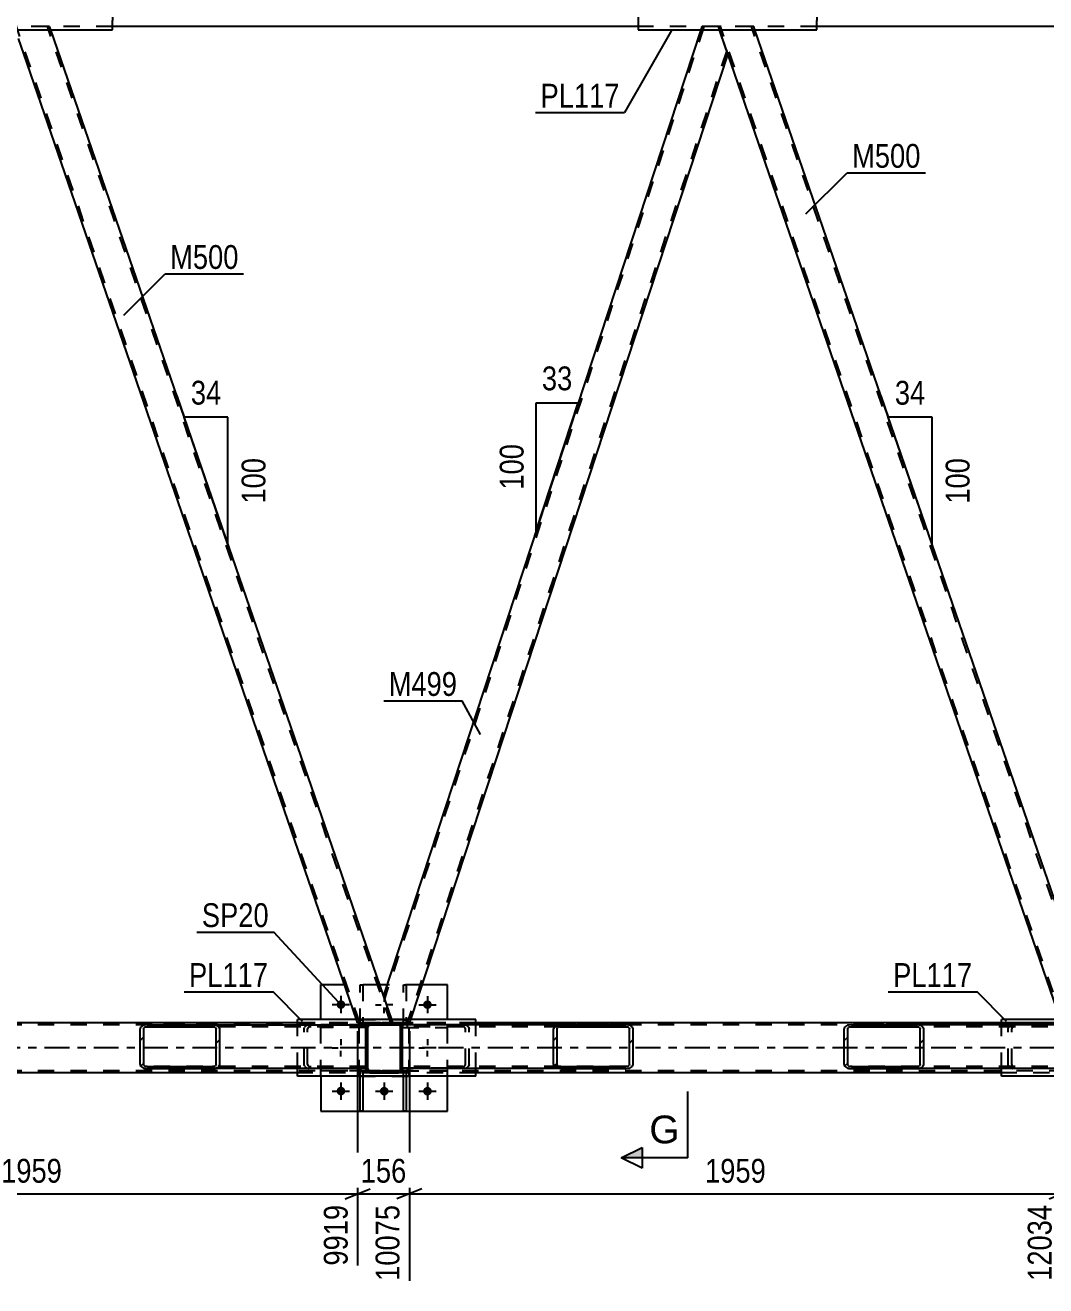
# Model space of a CAD drawing. Header units: millimetres. Extents: x -836 to 353, y -855 to -14.
# Drawn here: x -404.3 to -281.7, y -427 to -275.4 of the extents above; entities that cross this region are included whole.
import ezdxf

# ---------------------------------------------------------------- set-up
doc = ezdxf.new("R2010")
doc.units = ezdxf.units.MM
doc.linetypes.add('DXK_LINE_DOT2', pattern=[3.9198, 1.9599, -1.9599])
doc.linetypes.add('DXK_LINE_DOT3', pattern=[5.9187, 2.979, -0.9799, 0.9799, -0.9799])
doc.styles.add('Arial', font='ARIAL.TTF', dxfattribs={"height": 0.2})
doc.styles.add('Arial Narrow', font='ARIALN.TTF', dxfattribs={"height": 0.2})

# ---------------------------------------------------------------- blocks, each defined once
blk = doc.blocks.new('Part-570393895-1463 - 1253')
at = {"color": 2, "linetype": 'Continuous'}
for p, q in [((-350.2, -394.97), (-371.64, -394.97)), ((-371.64, -395.58), (-371.64, -394.97)), ((-350.2, -395.58), (-350.2, -394.97)), ((-371.64, -401.77), (-371.64, -400.86)), ((-350.2, -401.77), (-350.2, -400.86)), ((-350.2, -401.77), (-371.64, -401.77))]:
    blk.add_line(p, q, dxfattribs=at)
at = {"color": 7, "linetype": 'DXK_LINE_DOT2'}
for p, q in [((-371.64, -400.86), (-371.64, -395.58)), ((-350.2, -400.86), (-350.2, -395.58))]:
    blk.add_line(p, q, dxfattribs=at)
blk = doc.blocks.new('Part-570393895-1458 - 1253')
at = {"color": 2, "linetype": 'Continuous'}
for p, q in [((-265.59, -394.97), (-287.04, -394.97)), ((-287.04, -395.58), (-287.04, -394.97)), ((-265.59, -395.58), (-265.59, -394.97)), ((-287.04, -401.77), (-287.04, -400.86)), ((-265.59, -401.77), (-265.59, -400.86)), ((-265.59, -401.77), (-287.04, -401.77))]:
    blk.add_line(p, q, dxfattribs=at)
at = {"color": 7, "linetype": 'DXK_LINE_DOT2'}
for p, q in [((-287.04, -400.86), (-287.04, -395.58)), ((-265.59, -400.86), (-265.59, -395.58))]:
    blk.add_line(p, q, dxfattribs=at)
blk = doc.blocks.new('Part-570393895-1475 - 1253')
at = {"color": 2, "linetype": 'Continuous'}
for p, q in [((-368.81, -394.97), (-368.81, -390.76)), ((-368.81, -390.76), (-365.99, -390.76)), ((-360.88, -390.77), (-361.76, -390.77)), ((-353.61, -390.77), (-356.67, -390.77)), ((-353.61, -394.97), (-353.61, -390.77)), ((-368.81, -401.77), (-368.81, -405.96)), ((-353.61, -405.97), (-353.61, -401.77)), ((-368.81, -405.96), (-353.61, -405.97))]:
    blk.add_line(p, q, dxfattribs=at)
at = {"color": 7, "linetype": 'DXK_LINE_DOT2'}
for p, q in [((-361.76, -390.77), (-365.99, -390.76)), ((-356.67, -390.77), (-360.88, -390.77)), ((-368.81, -401.77), (-368.81, -394.97)), ((-353.61, -401.77), (-353.61, -394.97))]:
    blk.add_line(p, q, dxfattribs=at)
blk = doc.blocks.new('Part-570393895-1469 - 1253')
at = {"color": 7, "linetype": 'DXK_LINE_DOT2'}
for p, q in [((-363.41, -400.81), (-368.81, -400.8)), ((-368.81, -400.8), (-368.81, -401.12)), ((-363.41, -401.13), (-368.81, -401.12)), ((-364.01, -401.13), (-364.01, -400.81)), ((-363.41, -401.13), (-363.41, -400.81))]:
    blk.add_line(p, q, dxfattribs=at)
blk = doc.blocks.new('Part-570393895-1470 - 1253')
at = {"color": 7, "linetype": 'DXK_LINE_DOT2'}
for p, q in [((-363.41, -395.61), (-368.81, -395.6)), ((-368.81, -395.6), (-368.81, -395.92)), ((-363.41, -395.93), (-368.81, -395.92)), ((-364.01, -395.93), (-364.01, -395.61)), ((-363.41, -395.93), (-363.41, -395.61))]:
    blk.add_line(p, q, dxfattribs=at)
blk = doc.blocks.new('Part-570393895-1603 - 1253')
at = {"linetype": 'Continuous'}
h = blk.add_hatch(dxfattribs=at)
h.set_pattern_fill('', scale=0.7, style=0, pattern_type=0)
h.set_pattern_definition([(45, (-363.2583, -401.2247), (-1.57154, 1.57154), [])])
h.paths.add_polyline_path([(-363.36, -401.07), (-363.26, -401.22), (-363.1, -401.33), (-362.92, -401.37), (-359.48, -401.37), (-359.3, -401.33), (-359.14, -401.23), (-359.04, -401.07), (-359, -400.89), (-359, -395.85), (-359.03, -395.66), (-359.14, -395.51), (-359.29, -395.4), (-359.48, -395.37), (-362.92, -395.37), (-363.1, -395.4), (-363.26, -395.51), (-363.36, -395.66), (-363.4, -395.85), (-363.4, -400.89)])
h.paths.add_polyline_path([(-363.16, -395.85), (-363.14, -395.75), (-363.09, -395.68), (-363.01, -395.62), (-362.92, -395.61), (-359.48, -395.61), (-359.39, -395.62), (-359.31, -395.68), (-359.26, -395.75), (-359.24, -395.85), (-359.24, -400.89), (-359.26, -400.98), (-359.31, -401.06), (-359.39, -401.11), (-359.48, -401.13), (-362.92, -401.13), (-363.01, -401.11), (-363.09, -401.05), (-363.14, -400.98), (-363.16, -400.89)])
at = {"color": 7, "linetype": 'DXK_LINE_DOT2'}
for p, q in [((-363.1, -395.4), (-362.92, -395.37)), ((-362.92, -395.37), (-359.48, -395.37)), ((-359.48, -395.37), (-359.29, -395.4)), ((-363.4, -395.85), (-363.36, -395.66)), ((-363.4, -400.89), (-363.4, -395.85)), ((-363.14, -395.75), (-363.16, -395.85)), ((-363.16, -400.89), (-363.16, -395.85)), ((-363.09, -395.68), (-363.14, -395.75)), ((-363.01, -395.62), (-363.09, -395.68)), ((-362.92, -395.61), (-363.01, -395.62)), ((-359.48, -395.61), (-362.92, -395.61)), ((-359.39, -395.62), (-359.48, -395.61)), ((-359.31, -395.68), (-359.39, -395.62)), ((-359.26, -395.75), (-359.31, -395.68)), ((-359.24, -395.85), (-359.26, -395.75)), ((-359.24, -400.89), (-359.24, -395.85)), ((-359.03, -395.66), (-359, -395.85)), ((-359, -400.89), (-359, -395.85)), ((-363.36, -401.07), (-363.4, -400.89)), ((-363.16, -400.89), (-363.14, -400.98)), ((-363.14, -400.98), (-363.09, -401.05)), ((-362.92, -401.37), (-363.1, -401.33)), ((-363.09, -401.05), (-363.01, -401.11)), ((-363.01, -401.11), (-362.92, -401.13)), ((-362.92, -401.13), (-359.48, -401.13)), ((-362.92, -401.37), (-359.48, -401.37)), ((-359.48, -401.13), (-359.39, -401.11)), ((-359.3, -401.33), (-359.48, -401.37)), ((-359.39, -401.11), (-359.31, -401.06)), ((-359.31, -401.06), (-359.26, -400.98)), ((-359.26, -400.98), (-359.24, -400.89)), ((-359, -400.89), (-359.04, -401.07))]:
    blk.add_line(p, q, dxfattribs=at)
at = {"color": 2, "linetype": 'Continuous'}
for p, q in [((-362.92, -395.37), (-363.1, -395.4)), ((-362.92, -395.37), (-359.48, -395.37)), ((-359.29, -395.4), (-359.48, -395.37)), ((-363.36, -395.66), (-363.4, -395.85)), ((-363.4, -400.89), (-363.4, -395.85)), ((-363.16, -395.85), (-363.14, -395.75)), ((-363.16, -400.89), (-363.16, -395.85)), ((-363.14, -395.75), (-363.09, -395.68)), ((-363.09, -395.68), (-363.01, -395.62)), ((-363.01, -395.62), (-362.92, -395.61)), ((-362.92, -395.61), (-359.48, -395.61)), ((-359.48, -395.61), (-359.39, -395.62)), ((-359.39, -395.62), (-359.31, -395.68)), ((-359.31, -395.68), (-359.26, -395.75)), ((-359.26, -395.75), (-359.24, -395.85)), ((-359.24, -400.89), (-359.24, -395.85)), ((-359, -395.85), (-359.03, -395.66)), ((-359, -400.89), (-359, -395.85)), ((-363.4, -400.89), (-363.36, -401.07)), ((-363.14, -400.98), (-363.16, -400.89)), ((-363.09, -401.05), (-363.14, -400.98)), ((-363.1, -401.33), (-362.92, -401.37)), ((-363.01, -401.11), (-363.09, -401.05)), ((-362.92, -401.13), (-363.01, -401.11)), ((-362.92, -401.13), (-359.48, -401.13)), ((-362.92, -401.37), (-359.48, -401.37)), ((-359.39, -401.11), (-359.48, -401.13)), ((-359.48, -401.37), (-359.3, -401.33)), ((-359.31, -401.06), (-359.39, -401.11)), ((-359.26, -400.98), (-359.31, -401.06)), ((-359.24, -400.89), (-359.26, -400.98)), ((-359.04, -401.07), (-359, -400.89))]:
    blk.add_line(p, q, dxfattribs=at)
at = {"color": 7, "linetype": 'DXK_LINE_DOT2'}
for centre, start, end in [((-362.92, -395.85), 112.4943, 157.4943), ((-359.48, -395.85), 22.4943, 67.4943), ((-362.92, -400.89), 202.4943, 247.4943), ((-359.48, -400.89), 292.4943, 337.4943)]:
    blk.add_arc(centre, 0.48, start, end, dxfattribs=at)
at = {"color": 2, "linetype": 'Continuous'}
for centre, start, end in [((-362.92, -395.85), 112.4943, 157.4943), ((-359.48, -395.85), 22.4943, 67.4943), ((-362.92, -400.89), 202.4943, 247.4943), ((-359.48, -400.89), 292.4943, 337.4943)]:
    blk.add_arc(centre, 0.48, start, end, dxfattribs=at)
blk = doc.blocks.new('Part-570393895-1487 - 1253')
at = {"color": 7, "linetype": 'DXK_LINE_DOT2'}
for p, q in [((-362.93, -395.37), (-363.11, -395.4)), ((-363.11, -395.4), (-362.93, -395.37)), ((-359.49, -395.37), (-362.93, -395.37)), ((-359.31, -395.4), (-359.49, -395.37)), ((-359.49, -395.37), (-359.31, -395.4)), ((-363.37, -395.66), (-363.41, -395.85)), ((-363.41, -395.85), (-363.37, -395.66)), ((-363.41, -400.89), (-363.41, -395.85)), ((-363.15, -395.75), (-363.17, -395.85)), ((-363.17, -400.89), (-363.17, -395.85)), ((-363.1, -395.68), (-363.15, -395.75)), ((-363.02, -395.62), (-363.1, -395.68)), ((-362.93, -395.61), (-363.02, -395.62)), ((-359.49, -395.61), (-362.93, -395.61)), ((-359.4, -395.62), (-359.49, -395.61)), ((-359.32, -395.68), (-359.4, -395.62)), ((-359.27, -395.75), (-359.32, -395.68)), ((-359.25, -395.85), (-359.27, -395.75)), ((-359.25, -400.89), (-359.25, -395.85)), ((-359.01, -395.85), (-359.05, -395.66)), ((-359.05, -395.66), (-359.01, -395.85)), ((-359.01, -400.89), (-359.01, -395.85)), ((-363.41, -400.89), (-363.37, -401.07)), ((-363.37, -401.07), (-363.41, -400.89)), ((-363.17, -400.89), (-363.15, -400.98)), ((-363.15, -400.98), (-363.1, -401.05)), ((-363.11, -401.33), (-362.93, -401.37)), ((-362.93, -401.37), (-363.11, -401.33)), ((-363.1, -401.05), (-363.02, -401.11)), ((-363.02, -401.11), (-362.93, -401.13)), ((-359.49, -401.13), (-362.93, -401.13)), ((-359.49, -401.37), (-362.93, -401.37)), ((-359.49, -401.13), (-359.4, -401.11)), ((-359.49, -401.37), (-359.31, -401.33)), ((-359.31, -401.33), (-359.49, -401.37)), ((-359.4, -401.11), (-359.32, -401.06)), ((-359.32, -401.06), (-359.27, -400.98)), ((-359.27, -400.98), (-359.25, -400.89)), ((-359.05, -401.07), (-359.01, -400.89)), ((-359.01, -400.89), (-359.05, -401.07))]:
    blk.add_line(p, q, dxfattribs=at)
at = {"color": 7, "linetype": 'DXK_LINE_DOT3'}
blk.add_line((-361.21, -398.37), (-361.21, -398.37), dxfattribs=at)
at = {"color": 7, "linetype": 'DXK_LINE_DOT2'}
for centre, start, end in [((-362.93, -395.85), 112.4943, 157.4943), ((-362.93, -395.85), 112.4943, 157.4943), ((-359.49, -395.85), 22.4943, 67.4943), ((-359.49, -395.85), 22.4943, 67.4943), ((-362.93, -400.89), 202.4943, 247.4943), ((-362.93, -400.89), 202.4943, 247.4943), ((-359.49, -400.89), 292.4943, 337.4943), ((-359.49, -400.89), 292.4943, 337.4943)]:
    blk.add_arc(centre, 0.48, start, end, dxfattribs=at)
blk = doc.blocks.new('Part-570393895-1488 - 1253')
at = {"color": 7, "linetype": 'DXK_LINE_DOT2'}
for p, q in [((-364.21, -401.77), (-364.21, -394.97)), ((-364.21, -394.97), (-358.21, -394.97)), ((-358.21, -401.77), (-358.21, -394.97)), ((-364.21, -401.77), (-358.21, -401.77))]:
    blk.add_line(p, q, dxfattribs=at)
blk = doc.blocks.new('Part-570393895-1513 - 1253')
at = {"color": 7, "linetype": 'DXK_LINE_DOT2'}
for p, q in [((-364.08, -401.77), (-364.08, -401.13)), ((-364.08, -401.13), (-363.76, -401.13)), ((-363.76, -401.13), (-363.76, -401.77)), ((-364.08, -401.73), (-363.76, -401.73))]:
    blk.add_line(p, q, dxfattribs=at)
at = {"color": 2, "linetype": 'Continuous'}
for p, q in [((-364.08, -405.97), (-364.08, -401.77)), ((-363.76, -401.77), (-363.76, -405.97)), ((-363.76, -405.97), (-364.08, -405.97))]:
    blk.add_line(p, q, dxfattribs=at)
blk = doc.blocks.new('Part-570393895-1514 - 1253')
at = {"color": 7, "linetype": 'DXK_LINE_DOT2'}
for p, q in [((-358.88, -401.77), (-358.88, -401.13)), ((-358.88, -401.13), (-358.56, -401.13)), ((-358.56, -401.13), (-358.56, -401.77)), ((-358.88, -401.73), (-358.56, -401.73))]:
    blk.add_line(p, q, dxfattribs=at)
at = {"color": 2, "linetype": 'Continuous'}
for p, q in [((-358.88, -405.97), (-358.88, -401.77)), ((-358.56, -401.77), (-358.56, -405.97)), ((-358.56, -405.97), (-358.88, -405.97))]:
    blk.add_line(p, q, dxfattribs=at)
blk = doc.blocks.new('Part-570393895-1515 - 1253')
at = {"color": 7, "linetype": 'DXK_LINE_DOT2'}
for p, q in [((-364.08, -395.61), (-364.08, -390.77)), ((-364.08, -390.77), (-363.76, -390.77)), ((-363.76, -390.77), (-363.76, -395.61)), ((-364.08, -395.01), (-363.76, -395.01)), ((-363.76, -395.61), (-364.08, -395.61))]:
    blk.add_line(p, q, dxfattribs=at)
blk = doc.blocks.new('Part-570393895-1516 - 1253')
at = {"color": 7, "linetype": 'DXK_LINE_DOT2'}
for p, q in [((-358.88, -395.61), (-358.88, -390.77)), ((-358.88, -390.77), (-358.56, -390.77)), ((-358.56, -390.77), (-358.56, -395.61)), ((-358.88, -395.01), (-358.56, -395.01)), ((-358.56, -395.61), (-358.88, -395.61))]:
    blk.add_line(p, q, dxfattribs=at)
blk = doc.blocks.new('Part-570393895-1517 - 1253')
at = {"color": 7, "linetype": 'DXK_LINE_DOT2'}
for p, q in [((-353.61, -400.81), (-359.01, -400.81)), ((-359.01, -400.81), (-359.01, -401.13)), ((-359.01, -401.13), (-353.61, -401.13)), ((-358.41, -401.13), (-358.41, -400.81)), ((-353.61, -401.13), (-353.61, -400.81))]:
    blk.add_line(p, q, dxfattribs=at)
blk = doc.blocks.new('Part-570393895-1518 - 1253')
at = {"color": 7, "linetype": 'DXK_LINE_DOT2'}
for p, q in [((-353.61, -395.61), (-359.01, -395.61)), ((-359.01, -395.61), (-359.01, -395.93)), ((-359.01, -395.93), (-353.61, -395.93)), ((-358.41, -395.93), (-358.41, -395.61)), ((-353.61, -395.93), (-353.61, -395.61))]:
    blk.add_line(p, q, dxfattribs=at)
blk = doc.blocks.new('Part-570393895-1521 - 1253')
at = {"linetype": 'Continuous'}
h = blk.add_hatch(dxfattribs=at)
h.set_pattern_fill('', scale=0.7, style=0, pattern_type=0)
h.set_pattern_definition([(45, (-340.7964, -400.5638), (-1.57154, 1.57154), [])])
h.paths.add_polyline_path([(-340.86, -400.38), (-340.8, -400.56), (-340.61, -400.72), (-340.33, -400.82), (-339.99, -400.86), (-332.17, -400.86), (-331.83, -400.82), (-331.55, -400.72), (-331.36, -400.56), (-331.3, -400.38), (-331.3, -396.06), (-331.36, -395.88), (-331.55, -395.72), (-331.83, -395.62), (-332.17, -395.58), (-339.99, -395.58), (-340.33, -395.62), (-340.61, -395.72), (-340.8, -395.88), (-340.86, -396.06)])
h.paths.add_polyline_path([(-340.39, -395.97), (-340.3, -395.89), (-340.16, -395.84), (-339.99, -395.82), (-332.17, -395.82), (-332, -395.84), (-331.86, -395.89), (-331.76, -395.97), (-331.73, -396.06), (-331.73, -400.38), (-331.76, -400.47), (-331.86, -400.55), (-332, -400.6), (-332.17, -400.62), (-339.99, -400.62), (-340.16, -400.6), (-340.3, -400.55), (-340.39, -400.47), (-340.43, -400.38), (-340.43, -396.06)])
at = {"color": 2, "linetype": 'Continuous'}
for p, q in [((-359, -395.85), (-359, -395.58)), ((-339.99, -395.58), (-359, -395.58)), ((-340.8, -395.88), (-340.86, -396.06)), ((-340.86, -400.38), (-340.86, -396.06)), ((-340.43, -396.06), (-340.39, -395.97)), ((-340.43, -400.38), (-340.43, -396.06)), ((-339.99, -395.58), (-340.33, -395.62)), ((-340.16, -395.84), (-339.99, -395.82)), ((-339.99, -395.58), (-332.17, -395.58)), ((-339.99, -395.82), (-332.17, -395.82)), ((-331.83, -395.62), (-332.17, -395.58)), ((-332.17, -395.82), (-332, -395.84)), ((-331.76, -395.97), (-331.73, -396.06)), ((-331.73, -400.38), (-331.73, -396.06)), ((-331.3, -396.06), (-331.36, -395.88)), ((-331.3, -400.38), (-331.3, -396.06)), ((-339.99, -400.86), (-359, -400.86)), ((-340.86, -400.38), (-340.8, -400.56)), ((-340.39, -400.47), (-340.43, -400.38)), ((-340.33, -400.82), (-339.99, -400.86)), ((-339.99, -400.62), (-340.16, -400.6)), ((-339.99, -400.62), (-332.17, -400.62)), ((-339.99, -400.86), (-332.17, -400.86)), ((-332, -400.6), (-332.17, -400.62)), ((-332.17, -400.86), (-331.83, -400.82)), ((-331.73, -400.38), (-331.76, -400.47)), ((-331.36, -400.56), (-331.3, -400.38))]:
    blk.add_line(p, q, dxfattribs=at)
at = {"color": 7, "linetype": 'DXK_LINE_DOT2'}
for p, q in [((-332.17, -395.82), (-359, -395.82)), ((-359, -400.86), (-359, -395.85)), ((-351.87, -395.58), (-351.54, -395.62)), ((-351.71, -395.84), (-351.87, -395.82)), ((-351.44, -396.06), (-351.47, -395.97)), ((-351.44, -400.38), (-351.44, -396.06)), ((-351.07, -395.88), (-351, -396.06)), ((-351, -400.38), (-351, -396.06)), ((-332.17, -395.58), (-339.99, -395.58)), ((-332.17, -400.62), (-359, -400.62)), ((-351.87, -400.62), (-351.71, -400.6)), ((-351.54, -400.82), (-351.87, -400.86)), ((-351.47, -400.47), (-351.44, -400.38)), ((-351, -400.38), (-351.07, -400.56)), ((-332.17, -400.86), (-339.99, -400.86))]:
    blk.add_line(p, q, dxfattribs=at)
for centre, radius, start, end in [((-351.77, -396.24), 0.406, 41.7863, 80.4144), ((-351.67, -396.42), 0.813, 41.7863, 80.4144), ((-351.77, -400.2), 0.406, 279.5774, 318.2055), ((-351.67, -400.02), 0.813, 279.5774, 318.2055)]:
    blk.add_arc(centre, radius, start, end, dxfattribs=at)
at = {"color": 2, "linetype": 'Continuous'}
for centre, radius, start, end in [((-340.19, -396.42), 0.813, 99.5774, 138.2055), ((-340.09, -396.24), 0.406, 99.5774, 138.2055), ((-332.07, -396.24), 0.406, 41.7863, 80.4144), ((-331.97, -396.42), 0.813, 41.7863, 80.4144), ((-340.19, -400.02), 0.813, 221.7863, 260.4144), ((-340.09, -400.2), 0.406, 221.7863, 260.4144), ((-332.07, -400.2), 0.406, 279.5774, 318.2055), ((-331.97, -400.02), 0.813, 279.5774, 318.2055)]:
    blk.add_arc(centre, radius, start, end, dxfattribs=at)
blk = doc.blocks.new('Part-570393895-1529 - 1253')
at = {"color": 2, "linetype": 'Continuous'}
for p, q in [((-415.29, -269.17), (-415.29, -269.59)), ((-393.85, -269.18), (-415.29, -269.17)), ((-393.85, -269.18), (-393.85, -269.58)), ((-415.29, -274.87), (-415.29, -275.97)), ((-393.85, -275.98), (-393.85, -274.86)), ((-415.29, -275.97), (-393.85, -275.98))]:
    blk.add_line(p, q, dxfattribs=at)
at = {"color": 7, "linetype": 'DXK_LINE_DOT2'}
for p, q in [((-415.29, -269.59), (-415.29, -274.87)), ((-393.85, -269.58), (-393.85, -274.86))]:
    blk.add_line(p, q, dxfattribs=at)
blk = doc.blocks.new('Part-570393895-1595 - 1253')
at = {"color": 7, "linetype": 'DXK_LINE_DOT2'}
for p, q in [((-316.81, -275.58), (-321.04, -275.58)), ((-321.04, -275.58), (-321.01, -275.58)), ((-319.92, -278.86), (-321.04, -275.58)), ((-279.55, -395.37), (-320.79, -275.58)), ((-275.83, -395.37), (-317.07, -275.58)), ((-316.68, -275.98), (-316.81, -275.58)), ((-275.58, -395.37), (-276.7, -392.09)), ((-279.81, -395.37), (-279.95, -394.97)), ((-279.81, -395.37), (-275.58, -395.37))]:
    blk.add_line(p, q, dxfattribs=at)
at = {"color": 2, "linetype": 'Continuous'}
for p, q in [((-276.7, -392.09), (-316.68, -275.98)), ((-279.95, -394.97), (-319.92, -278.86))]:
    blk.add_line(p, q, dxfattribs=at)
blk = doc.blocks.new('Part-570393895-1600 - 1253')
at = {"color": 7, "linetype": 'DXK_LINE_DOT2'}
for p, q in [((-401.41, -275.58), (-405.64, -275.58)), ((-405.64, -275.58), (-405.6, -275.58)), ((-404.51, -278.86), (-405.64, -275.58)), ((-364.15, -395.37), (-405.39, -275.58)), ((-360.43, -395.37), (-401.66, -275.58)), ((-401.28, -275.98), (-401.41, -275.58)), ((-360.17, -395.37), (-361.31, -392.07)), ((-364.4, -395.37), (-364.54, -394.97)), ((-364.4, -395.37), (-360.17, -395.37))]:
    blk.add_line(p, q, dxfattribs=at)
at = {"color": 2, "linetype": 'Continuous'}
for p, q in [((-361.31, -392.07), (-401.28, -275.98)), ((-364.54, -394.97), (-404.51, -278.86))]:
    blk.add_line(p, q, dxfattribs=at)
blk = doc.blocks.new('Part-570393895-1614 - 1253')
at = {"color": 7, "linetype": 'DXK_LINE_DOT2'}
for p, q in [((-322.8, -275.58), (-361.18, -392.45)), ((-323.05, -275.58), (-323.18, -275.98)), ((-321.04, -275.58), (-323.05, -275.58)), ((-323.05, -275.58), (-323.01, -275.58)), ((-320.91, -275.98), (-321.04, -275.58)), ((-320.05, -278.48), (-358.43, -395.37)), ((-319.92, -278.86), (-320.13, -278.25)), ((-360.17, -395.37), (-360.31, -394.97)), ((-358.18, -395.37), (-360.17, -395.37)), ((-358.05, -394.97), (-358.18, -395.37))]:
    blk.add_line(p, q, dxfattribs=at)
at = {"color": 2, "linetype": 'Continuous'}
for p, q in [((-323.18, -275.98), (-361.31, -392.07)), ((-320.18, -278.11), (-320.91, -275.98)), ((-319.92, -278.86), (-320.18, -278.11)), ((-319.92, -278.86), (-358.05, -394.97)), ((-360.31, -394.97), (-361.31, -392.07))]:
    blk.add_line(p, q, dxfattribs=at)
blk = doc.blocks.new('Part-570393895-1632 - 1253')
at = {"color": 2, "linetype": 'Continuous'}
for p, q in [((-330.68, -269.18), (-330.68, -269.59)), ((-309.24, -269.18), (-330.68, -269.18)), ((-309.24, -269.18), (-309.24, -269.58)), ((-330.68, -274.87), (-330.68, -275.98)), ((-309.24, -275.98), (-309.24, -274.86)), ((-330.68, -275.98), (-309.24, -275.98))]:
    blk.add_line(p, q, dxfattribs=at)
at = {"color": 7, "linetype": 'DXK_LINE_DOT2'}
for p, q in [((-330.68, -269.59), (-330.68, -274.87)), ((-309.24, -269.58), (-309.24, -274.86))]:
    blk.add_line(p, q, dxfattribs=at)
blk = doc.blocks.new('Part-570393895-1650 - 1253')
at = {"color": 7, "linetype": 'DXK_LINE_DOT2'}
for p, q in [((-79.43, -395.37), (-710.07, -395.37)), ((-350.2, -395.37), (-371.64, -395.37)), ((-265.59, -395.37), (-287.04, -395.37)), ((-79.43, -395.61), (-761.16, -395.61)), ((-79.43, -401.13), (-761.16, -401.13)), ((-350.2, -401.37), (-371.64, -401.37)), ((-265.59, -401.37), (-287.04, -401.37))]:
    blk.add_line(p, q, dxfattribs=at)
at = {"color": 2, "linetype": 'Continuous'}
for p, q in [((-371.64, -395.37), (-434.81, -395.37)), ((-287.04, -395.37), (-350.2, -395.37)), ((-371.64, -401.37), (-434.81, -401.37)), ((-287.04, -401.37), (-350.2, -401.37))]:
    blk.add_line(p, q, dxfattribs=at)
at = {"color": 7, "linetype": 'DXK_LINE_DOT3'}
blk.add_line((-79.43, -398.37), (-761.16, -398.37), dxfattribs=at)
blk = doc.blocks.new('Part-570393895-1712 - 1253')
at = {"linetype": 'Continuous'}
h = blk.add_hatch(dxfattribs=at)
h.set_pattern_fill('', scale=0.7, style=0, pattern_type=0)
h.set_pattern_definition([(45, (-305.8755, -400.5663), (-1.57154, 1.57154), [])])
h.paths.add_polyline_path([(-305.94, -400.38), (-305.88, -400.57), (-305.69, -400.72), (-305.4, -400.83), (-305.07, -400.86), (-297.24, -400.86), (-296.91, -400.83), (-296.63, -400.72), (-296.44, -400.57), (-296.38, -400.38), (-296.37, -396.06), (-296.44, -395.88), (-296.63, -395.72), (-296.91, -395.62), (-297.24, -395.58), (-305.07, -395.58), (-305.4, -395.62), (-305.69, -395.72), (-305.88, -395.88), (-305.94, -396.06)])
h.paths.add_polyline_path([(-305.47, -395.97), (-305.38, -395.89), (-305.24, -395.84), (-305.07, -395.82), (-297.24, -395.82), (-297.08, -395.84), (-296.94, -395.89), (-296.84, -395.97), (-296.81, -396.06), (-296.81, -400.38), (-296.84, -400.48), (-296.94, -400.55), (-297.08, -400.6), (-297.24, -400.62), (-305.07, -400.62), (-305.24, -400.6), (-305.38, -400.55), (-305.47, -400.47), (-305.51, -400.38), (-305.51, -396.06)])
at = {"color": 2, "linetype": 'Continuous'}
for p, q in [((-305.88, -395.88), (-305.94, -396.06)), ((-305.94, -400.38), (-305.94, -396.06)), ((-305.51, -396.06), (-305.47, -395.97)), ((-305.51, -400.38), (-305.51, -396.06)), ((-305.07, -395.58), (-305.4, -395.62)), ((-305.24, -395.84), (-305.07, -395.82)), ((-305.07, -395.58), (-297.24, -395.58)), ((-305.07, -395.82), (-297.24, -395.82)), ((-277.54, -395.58), (-297.24, -395.58)), ((-296.91, -395.62), (-297.24, -395.58)), ((-297.24, -395.82), (-297.08, -395.84)), ((-296.84, -395.97), (-296.81, -396.06)), ((-296.81, -400.38), (-296.81, -396.06)), ((-296.37, -396.06), (-296.44, -395.88)), ((-296.38, -400.38), (-296.37, -396.06)), ((-277.54, -395.58), (-277.21, -395.62)), ((-276.73, -395.88), (-276.67, -396.06)), ((-276.67, -400.38), (-276.67, -396.06)), ((-305.94, -400.38), (-305.88, -400.57)), ((-305.47, -400.47), (-305.51, -400.38)), ((-305.4, -400.83), (-305.07, -400.86)), ((-305.07, -400.62), (-305.24, -400.6)), ((-305.07, -400.62), (-297.24, -400.62)), ((-305.07, -400.86), (-297.24, -400.86)), ((-297.08, -400.6), (-297.24, -400.62)), ((-297.24, -400.86), (-296.91, -400.83)), ((-277.54, -400.86), (-297.24, -400.86)), ((-296.81, -400.38), (-296.84, -400.48)), ((-296.44, -400.57), (-296.38, -400.38)), ((-277.21, -400.83), (-277.54, -400.86)), ((-276.67, -400.38), (-276.73, -400.57))]:
    blk.add_line(p, q, dxfattribs=at)
at = {"color": 7, "linetype": 'DXK_LINE_DOT2'}
for p, q in [((-297.24, -395.58), (-305.07, -395.58)), ((-277.54, -395.82), (-305.07, -395.82)), ((-286.23, -396.06), (-286.17, -395.88)), ((-286.23, -400.38), (-286.23, -396.06)), ((-285.77, -395.97), (-285.8, -396.06)), ((-285.8, -400.38), (-285.8, -396.06)), ((-285.7, -395.62), (-285.36, -395.58)), ((-285.36, -395.82), (-285.53, -395.84)), ((-277.37, -395.84), (-277.54, -395.82)), ((-277.1, -396.06), (-277.14, -395.97)), ((-277.1, -400.38), (-277.1, -396.06)), ((-277.54, -400.62), (-305.07, -400.62)), ((-305.07, -400.86), (-297.24, -400.86)), ((-286.17, -400.57), (-286.23, -400.38)), ((-285.8, -400.38), (-285.77, -400.48)), ((-285.37, -400.86), (-285.7, -400.83)), ((-285.53, -400.61), (-285.37, -400.62)), ((-277.54, -400.62), (-277.37, -400.61)), ((-277.14, -400.48), (-277.1, -400.38))]:
    blk.add_line(p, q, dxfattribs=at)
at = {"color": 2, "linetype": 'Continuous'}
for centre, radius, start, end in [((-305.27, -396.42), 0.813, 99.5774, 138.2055), ((-305.17, -396.24), 0.406, 99.5774, 138.2055), ((-297.15, -396.24), 0.406, 41.7863, 80.4144), ((-297.05, -396.42), 0.813, 41.7863, 80.4144), ((-277.34, -396.42), 0.813, 41.7863, 80.4144), ((-305.27, -400.02), 0.813, 221.7863, 260.4144), ((-305.17, -400.2), 0.406, 221.7863, 260.4144), ((-297.15, -400.2), 0.406, 279.5774, 318.2055), ((-297.05, -400.03), 0.813, 279.5774, 318.2055), ((-277.34, -400.03), 0.813, 279.5774, 318.2055)]:
    blk.add_arc(centre, radius, start, end, dxfattribs=at)
at = {"color": 7, "linetype": 'DXK_LINE_DOT2'}
for centre, radius, start, end in [((-285.56, -396.42), 0.813, 99.5774, 138.2055), ((-285.46, -396.24), 0.406, 99.5774, 138.2055), ((-277.44, -396.24), 0.406, 41.7863, 80.4144), ((-285.56, -400.03), 0.813, 221.7863, 260.4144), ((-285.46, -400.21), 0.406, 221.7863, 260.4144), ((-277.44, -400.21), 0.406, 279.5774, 318.2055)]:
    blk.add_arc(centre, radius, start, end, dxfattribs=at)
blk = doc.blocks.new('Part-570393895-1714 - 1253')
at = {"linetype": 'Continuous'}
h = blk.add_hatch(dxfattribs=at)
h.set_pattern_fill('', scale=0.7, style=0, pattern_type=0)
h.set_pattern_definition([(45, (-390.4835, -400.5663), (-1.57154, 1.57154), [])])
h.paths.add_polyline_path([(-390.55, -400.38), (-390.48, -400.57), (-390.29, -400.72), (-390.01, -400.83), (-389.68, -400.86), (-381.85, -400.86), (-381.52, -400.83), (-381.24, -400.72), (-381.05, -400.57), (-380.98, -400.38), (-380.98, -396.06), (-381.05, -395.88), (-381.24, -395.72), (-381.52, -395.62), (-381.85, -395.58), (-389.68, -395.58), (-390.01, -395.62), (-390.29, -395.72), (-390.48, -395.88), (-390.55, -396.06)])
h.paths.add_polyline_path([(-390.08, -395.97), (-389.99, -395.89), (-389.85, -395.84), (-389.68, -395.82), (-381.85, -395.82), (-381.69, -395.84), (-381.55, -395.89), (-381.45, -395.97), (-381.42, -396.06), (-381.42, -400.38), (-381.45, -400.48), (-381.55, -400.55), (-381.69, -400.6), (-381.85, -400.62), (-389.68, -400.62), (-389.85, -400.6), (-389.99, -400.55), (-390.08, -400.47), (-390.11, -400.38), (-390.11, -396.06)])
at = {"color": 2, "linetype": 'Continuous'}
for p, q in [((-390.48, -395.88), (-390.55, -396.06)), ((-390.55, -400.38), (-390.55, -396.06)), ((-390.11, -396.06), (-390.08, -395.97)), ((-390.11, -400.38), (-390.11, -396.06)), ((-389.68, -395.58), (-390.01, -395.62)), ((-389.85, -395.84), (-389.68, -395.82)), ((-389.68, -395.58), (-381.85, -395.58)), ((-389.68, -395.82), (-381.85, -395.82)), ((-381.85, -395.58), (-363.4, -395.58)), ((-381.52, -395.62), (-381.85, -395.58)), ((-381.85, -395.82), (-381.69, -395.84)), ((-381.45, -395.97), (-381.42, -396.06)), ((-381.42, -400.38), (-381.42, -396.06)), ((-380.98, -396.06), (-381.05, -395.88)), ((-380.98, -400.38), (-380.98, -396.06)), ((-363.4, -395.58), (-363.4, -395.62)), ((-363.4, -395.62), (-363.4, -395.85)), ((-390.55, -400.38), (-390.48, -400.57)), ((-390.08, -400.47), (-390.11, -400.38)), ((-390.01, -400.83), (-389.68, -400.86)), ((-389.68, -400.62), (-389.85, -400.6)), ((-389.68, -400.62), (-381.85, -400.62)), ((-389.68, -400.86), (-381.85, -400.86)), ((-381.69, -400.6), (-381.85, -400.62)), ((-381.85, -400.86), (-381.52, -400.83)), ((-363.4, -400.86), (-381.85, -400.86)), ((-381.42, -400.38), (-381.45, -400.48)), ((-381.05, -400.57), (-380.98, -400.38))]:
    blk.add_line(p, q, dxfattribs=at)
at = {"color": 7, "linetype": 'DXK_LINE_DOT2'}
for p, q in [((-381.85, -395.58), (-389.68, -395.58)), ((-363.4, -395.82), (-389.68, -395.82)), ((-370.84, -396.06), (-370.78, -395.88)), ((-370.84, -400.38), (-370.84, -396.06)), ((-370.37, -395.97), (-370.41, -396.06)), ((-370.41, -400.38), (-370.41, -396.06)), ((-370.31, -395.62), (-369.97, -395.58)), ((-369.97, -395.82), (-370.14, -395.84)), ((-363.4, -400.86), (-363.4, -395.85)), ((-363.4, -400.62), (-389.68, -400.62)), ((-381.85, -400.86), (-389.68, -400.86)), ((-370.78, -400.57), (-370.84, -400.38)), ((-370.41, -400.38), (-370.38, -400.48)), ((-369.97, -400.86), (-370.31, -400.83)), ((-370.14, -400.61), (-369.97, -400.62))]:
    blk.add_line(p, q, dxfattribs=at)
at = {"color": 2, "linetype": 'Continuous'}
for centre, radius, start, end in [((-389.88, -396.42), 0.813, 99.5774, 138.2055), ((-389.78, -396.24), 0.406, 99.5774, 138.2055), ((-381.75, -396.24), 0.406, 41.7863, 80.4144), ((-381.66, -396.42), 0.813, 41.7863, 80.4144), ((-389.88, -400.02), 0.813, 221.7863, 260.4144), ((-389.78, -400.2), 0.406, 221.7863, 260.4144), ((-381.75, -400.2), 0.406, 279.5774, 318.2055), ((-381.66, -400.03), 0.813, 279.5774, 318.2055)]:
    blk.add_arc(centre, radius, start, end, dxfattribs=at)
at = {"color": 7, "linetype": 'DXK_LINE_DOT2'}
for centre, radius, start, end in [((-370.17, -396.42), 0.813, 99.5774, 138.2055), ((-370.07, -396.24), 0.406, 99.5774, 138.2055), ((-370.17, -400.03), 0.813, 221.7863, 260.4144), ((-370.07, -400.21), 0.406, 221.7863, 260.4144)]:
    blk.add_arc(centre, radius, start, end, dxfattribs=at)
blk = doc.blocks.new('Bolt-570393895-1824 - 1253')
at = {"linetype": 'Continuous'}
for points in [[(-365.89, -393.16, -1), (-366.93, -393.16, -1)], [(-355.49, -393.17, -1), (-356.53, -393.17, -1)], [(-365.89, -403.56, -1), (-366.93, -403.56, -1)], [(-360.69, -403.57, -1), (-361.73, -403.57, -1)], [(-355.49, -403.57, -1), (-356.53, -403.57, -1)]]:
    blk.add_hatch(color=1, dxfattribs=at).paths.add_polyline_path(points)
at = {"color": 1, "linetype": 'Continuous'}
for p, q in [((-366.41, -392.12), (-366.41, -394.2)), ((-361.21, -392.13), (-361.21, -392.82)), ((-356.01, -392.13), (-356.01, -394.21)), ((-367.45, -393.16), (-365.37, -393.16)), ((-362.25, -393.17), (-361.56, -393.17)), ((-361.21, -394.21), (-361.21, -393.51)), ((-360.17, -393.17), (-360.86, -393.17)), ((-357.05, -393.17), (-354.97, -393.17)), ((-367.45, -398.36), (-366.76, -398.36)), ((-366.41, -397.32), (-366.41, -398.02)), ((-365.37, -398.36), (-366.06, -398.36)), ((-357.05, -398.37), (-356.36, -398.37)), ((-356.01, -397.33), (-356.01, -398.02)), ((-354.97, -398.37), (-355.66, -398.37)), ((-366.41, -399.4), (-366.41, -398.71)), ((-356.01, -399.41), (-356.01, -398.71)), ((-366.41, -402.52), (-366.41, -404.6)), ((-361.21, -402.53), (-361.21, -404.61)), ((-356.01, -402.53), (-356.01, -404.61)), ((-367.45, -403.56), (-365.37, -403.56)), ((-362.25, -403.57), (-360.17, -403.57)), ((-357.05, -403.57), (-354.97, -403.57))]:
    blk.add_line(p, q, dxfattribs=at)
blk = doc.blocks.new('Part-570393895-1840 - 1253')
at = {"color": 7, "linetype": 'DXK_LINE_DOT2'}
for p, q in [((-393.85, -275.58), (-415.29, -275.58)), ((-309.24, -275.58), (-330.68, -275.58))]:
    blk.add_line(p, q, dxfattribs=at)
at = {"color": 2, "linetype": 'Continuous'}
for p, q in [((-330.68, -275.58), (-393.85, -275.58)), ((-246.07, -275.58), (-309.24, -275.58))]:
    blk.add_line(p, q, dxfattribs=at)
blk = doc.blocks.new('StraightDimension-570393895-3585 - 1253')
at = {"color": 7, "linetype": 'Continuous'}
for p, q in [((-358.18, -396.37), (-358.18, -426.37)), ((-279.81, -396.37), (-279.81, -426.37)), ((-356.68, -415.32), (-359.68, -416.52)), ((-358.18, -415.92), (-279.81, -415.92)), ((-281.31, -416.52), (-278.31, -415.32))]:
    blk.add_line(p, q, dxfattribs=at)
at = {"color": 0}
blk.add_wipeout([(-314.74, -415.17), (-314.74, -410.97), (-323.25, -410.97), (-323.25, -415.17)], dxfattribs=at)
at = {"color": 0, "linetype": 'Continuous'}
blk.add_wipeout([(-280.41, -416.62), (-284.61, -416.62), (-284.61, -426.97), (-280.41, -426.97)], dxfattribs=at)
at = {"color": 3, "style": 'Arial Narrow'}
blk.add_text('1959', height=2.863, dxfattribs=at).set_placement((-322.65, -414.57))
at = {"color": 3, "linetype": 'Continuous', "style": 'Arial Narrow'}
blk.add_text('12034', height=2.863, rotation=90.0002, dxfattribs=at).set_placement((-281.01, -426.37))
blk = doc.blocks.new('AngleDimension-570393895-24692 - 1253')
at = {"color": 7, "linetype": 'Continuous'}
for p, q in [((-301.52, -319.99), (-300.65, -322.54)), ((-295.37, -322.54), (-300.65, -322.54)), ((-295.37, -337.86), (-300.65, -322.54)), ((-295.37, -337.86), (-295.37, -322.54))]:
    blk.add_line(p, q, dxfattribs=at)
at = {"color": 0}
blk.add_wipeout([(-290.27, -326.86), (-294.47, -326.86), (-294.47, -333.54), (-290.27, -333.54)], dxfattribs=at)
at = {"color": 3, "style": 'Arial Narrow'}
blk.add_text('100', height=2.863, rotation=90.0002, dxfattribs=at).set_placement((-290.87, -332.94))
at = {"color": 0}
blk.add_wipeout([(-295.58, -321.64), (-295.58, -317.44), (-300.44, -317.44), (-300.44, -321.64)], dxfattribs=at)
at = {"color": 3, "style": 'Arial Narrow'}
blk.add_text('34', height=2.863, dxfattribs=at).set_placement((-299.84, -321.04))
blk = doc.blocks.new('StraightDimension-570393895-3549 - 1253')
at = {"color": 7, "linetype": 'Continuous'}
for p, q in [((-442.77, -396.37), (-442.77, -424.54)), ((-364.4, -396.37), (-364.4, -424.54)), ((-441.27, -415.32), (-444.27, -416.52)), ((-442.77, -415.92), (-364.4, -415.92)), ((-365.9, -416.52), (-362.9, -415.32))]:
    blk.add_line(p, q, dxfattribs=at)
at = {"color": 0}
blk.add_wipeout([(-399.33, -415.17), (-399.33, -410.97), (-407.84, -410.97), (-407.84, -415.17)], dxfattribs=at)
at = {"color": 0, "linetype": 'Continuous'}
blk.add_wipeout([(-365, -416.62), (-369.2, -416.62), (-369.2, -425.14), (-365, -425.14)], dxfattribs=at)
at = {"color": 3, "style": 'Arial Narrow'}
blk.add_text('1959', height=2.863, dxfattribs=at).set_placement((-407.24, -414.57))
at = {"color": 3, "linetype": 'Continuous', "style": 'Arial Narrow'}
blk.add_text('9919', height=2.863, rotation=90.0002, dxfattribs=at).set_placement((-365.6, -424.54))
blk = doc.blocks.new('StraightDimension-570393895-3567 - 1253')
at = {"color": 7, "linetype": 'Continuous'}
for p, q in [((-364.4, -396.37), (-364.4, -424.54)), ((-358.18, -396.37), (-358.18, -426.37)), ((-365.9, -416.52), (-362.9, -415.32)), ((-364.4, -415.92), (-358.18, -415.92)), ((-356.68, -415.32), (-359.68, -416.52))]:
    blk.add_line(p, q, dxfattribs=at)
at = {"color": 0}
blk.add_wipeout([(-357.95, -415.17), (-357.95, -410.97), (-364.63, -410.97), (-364.63, -415.17)], dxfattribs=at)
at = {"color": 0, "linetype": 'Continuous'}
blk.add_wipeout([(-358.78, -416.62), (-362.98, -416.62), (-362.98, -426.97), (-358.78, -426.97)], dxfattribs=at)
at = {"color": 3, "style": 'Arial Narrow'}
blk.add_text('156', height=2.863, dxfattribs=at).set_placement((-364.03, -414.57))
at = {"color": 3, "linetype": 'Continuous', "style": 'Arial Narrow'}
blk.add_text('10075', height=2.863, rotation=90.0002, dxfattribs=at).set_placement((-359.38, -426.37))
blk = doc.blocks.new('AngleDimension-570393895-24664 - 1253')
at = {"color": 7, "linetype": 'Continuous'}
for p, q in [((-386.13, -319.98), (-385.25, -322.53)), ((-379.98, -322.53), (-385.25, -322.53)), ((-379.98, -337.84), (-385.25, -322.53)), ((-379.98, -337.84), (-379.98, -322.53))]:
    blk.add_line(p, q, dxfattribs=at)
at = {"color": 0}
blk.add_wipeout([(-374.88, -326.84), (-379.08, -326.84), (-379.08, -333.53), (-374.88, -333.53)], dxfattribs=at)
at = {"color": 3, "style": 'Arial Narrow'}
blk.add_text('100', height=2.863, rotation=90.0002, dxfattribs=at).set_placement((-375.48, -332.93))
at = {"color": 0}
blk.add_wipeout([(-380.18, -321.63), (-380.18, -317.43), (-385.04, -317.43), (-385.04, -321.63)], dxfattribs=at)
at = {"color": 3, "style": 'Arial Narrow'}
blk.add_text('34', height=2.863, dxfattribs=at).set_placement((-384.44, -321.03))
blk = doc.blocks.new('AngleDimension-570393895-24666 - 1253')
at = {"color": 7, "linetype": 'Continuous'}
for p, q in [((-342.96, -320.81), (-337.91, -320.81)), ((-342.96, -336.2), (-337.91, -320.81)), ((-342.96, -336.2), (-342.96, -320.81)), ((-338.04, -321.21), (-337.91, -320.81))]:
    blk.add_line(p, q, dxfattribs=at)
at = {"color": 0}
for points in [[(-338, -319.91), (-338, -315.71), (-342.86, -315.71), (-342.86, -319.91)], [(-343.86, -325.17), (-348.06, -325.17), (-348.06, -331.85), (-343.86, -331.85)]]:
    blk.add_wipeout(points, dxfattribs=at)
at = {"color": 3, "style": 'Arial Narrow'}
blk.add_text('33', height=2.863, dxfattribs=at).set_placement((-342.26, -319.31))
blk.add_text('100', height=2.863, rotation=90.0002, dxfattribs=at).set_placement((-344.46, -331.25))
blk = doc.blocks.new('Mark-570393895-1628 - 1253')
at = {"color": 0}
blk.add_wipeout([(-332.92, -285.33), (-332.92, -282.33), (-342.42, -282.33), (-342.42, -285.33)], dxfattribs=at)
blk.add_wipeout([(-332.92, -285.33), (-332.92, -282.33), (-342.42, -282.33), (-342.42, -285.33)], dxfattribs=at)
at = {"color": 30, "linetype": 'Continuous'}
for p in [(-326.65, -275.98), (-343.02, -285.93)]:
    blk.add_line(p, (-332.32, -285.93), dxfattribs=at)
at = {"color": 3, "style": 'Arial Narrow'}
blk.add_text('PL117', height=2.863, dxfattribs=at).set_placement((-342.42, -285.33))
blk = doc.blocks.new('Mark-570393895-1591 - 1253')
at = {"color": 0}
blk.add_wipeout([(-296.76, -292.56), (-296.76, -289.56), (-304.98, -289.56), (-304.98, -292.56)], dxfattribs=at)
blk.add_wipeout([(-296.76, -292.56), (-296.76, -289.56), (-304.98, -289.56), (-304.98, -292.56)], dxfattribs=at)
at = {"color": 30, "linetype": 'Continuous'}
for p, q in [((-310.53, -298.11), (-305.58, -293.16)), ((-305.58, -293.16), (-296.16, -293.16))]:
    blk.add_line(p, q, dxfattribs=at)
at = {"color": 3, "style": 'Arial Narrow'}
blk.add_text('M500', height=2.863, dxfattribs=at).set_placement((-304.98, -292.56))
blk = doc.blocks.new('Mark-570393895-1454 - 1253')
at = {"color": 0}
blk.add_wipeout([(-290.55, -391.04), (-290.55, -388.04), (-300.05, -388.04), (-300.05, -391.04)], dxfattribs=at)
blk.add_wipeout([(-290.55, -391.04), (-290.55, -388.04), (-300.05, -388.04), (-300.05, -391.04)], dxfattribs=at)
at = {"color": 30, "linetype": 'Continuous'}
for p in [(-300.65, -391.64), (-286.41, -395.18)]:
    blk.add_line(p, (-289.95, -391.64), dxfattribs=at)
at = {"color": 3, "style": 'Arial Narrow'}
blk.add_text('PL117', height=2.863, dxfattribs=at).set_placement((-300.05, -391.04))
blk = doc.blocks.new('Mark-570393895-1459 - 1253')
at = {"color": 0}
blk.add_wipeout([(-375.16, -391.04), (-375.16, -388.04), (-384.66, -388.04), (-384.66, -391.04)], dxfattribs=at)
blk.add_wipeout([(-375.16, -391.04), (-375.16, -388.04), (-384.66, -388.04), (-384.66, -391.04)], dxfattribs=at)
at = {"color": 30, "linetype": 'Continuous'}
for p in [(-385.26, -391.64), (-371.02, -395.18)]:
    blk.add_line(p, (-374.56, -391.64), dxfattribs=at)
at = {"color": 3, "style": 'Arial Narrow'}
blk.add_text('PL117', height=2.863, dxfattribs=at).set_placement((-384.66, -391.04))
blk = doc.blocks.new('Mark-570393895-1471 - 1253')
at = {"color": 0}
blk.add_wipeout([(-375.08, -383.84), (-375.08, -380.84), (-383.12, -380.84), (-383.12, -383.84)], dxfattribs=at)
blk.add_wipeout([(-375.08, -383.84), (-375.08, -380.84), (-383.12, -380.84), (-383.12, -383.84)], dxfattribs=at)
at = {"color": 30, "linetype": 'Continuous'}
for p in [(-383.72, -384.44), (-366.7, -392.88)]:
    blk.add_line(p, (-374.48, -384.44), dxfattribs=at)
at = {"color": 3, "style": 'Arial Narrow'}
blk.add_text('SP20', height=2.863, dxfattribs=at).set_placement((-383.12, -383.84))
blk = doc.blocks.new('Mark-570393895-1596 - 1253')
at = {"color": 0}
blk.add_wipeout([(-378.7, -304.72), (-378.7, -301.72), (-386.93, -301.72), (-386.93, -304.72)], dxfattribs=at)
blk.add_wipeout([(-378.7, -304.72), (-378.7, -301.72), (-386.93, -301.72), (-386.93, -304.72)], dxfattribs=at)
at = {"color": 30, "linetype": 'Continuous'}
for p, q in [((-392.48, -310.27), (-387.53, -305.32)), ((-387.53, -305.32), (-378.1, -305.32))]:
    blk.add_line(p, q, dxfattribs=at)
at = {"color": 3, "style": 'Arial Narrow'}
blk.add_text('M500', height=2.863, dxfattribs=at).set_placement((-386.93, -304.72))
blk = doc.blocks.new('Mark-570393895-1610 - 1253')
at = {"color": 0}
blk.add_wipeout([(-352.44, -356.05), (-352.44, -353.05), (-360.67, -353.05), (-360.67, -356.05)], dxfattribs=at)
blk.add_wipeout([(-352.44, -356.05), (-352.44, -353.05), (-360.67, -353.05), (-360.67, -356.05)], dxfattribs=at)
at = {"color": 30, "linetype": 'Continuous'}
for p in [(-361.27, -356.65), (-349.62, -360.69)]:
    blk.add_line(p, (-351.84, -356.65), dxfattribs=at)
at = {"color": 3, "style": 'Arial Narrow'}
blk.add_text('M499', height=2.863, dxfattribs=at).set_placement((-360.67, -356.05))
blk = doc.blocks.new('SectionMark-570393895-3708 - 1253')
at = {"linetype": 'Continuous'}
for points in [[(-330.22, -237.49), (-330.22, -238.74), (-332.72, -237.49)], [(-330.22, -410.34), (-330.22, -411.59), (-332.72, -411.59)]]:
    blk.add_hatch(color=6, dxfattribs=at).paths.add_polyline_path(points)
at = {"color": 6, "linetype": 'Continuous'}
for p, q in [((-332.72, -237.49), (-330.22, -236.24)), ((-330.22, -238.74), (-330.22, -236.24)), ((-324.72, -237.49), (-332.72, -237.49)), ((-332.72, -237.49), (-330.22, -238.74)), ((-324.72, -237.49), (-324.72, -245.49)), ((-324.72, -411.59), (-324.72, -403.59)), ((-332.72, -411.59), (-330.22, -410.34)), ((-330.22, -410.34), (-330.22, -412.84)), ((-324.72, -411.59), (-332.72, -411.59)), ((-330.22, -412.84), (-332.72, -411.59))]:
    blk.add_line(p, q, dxfattribs=at)
at = {"color": 0, "linetype": 'Continuous'}
for points in [[(-325.72, -242.74), (-325.72, -239.24), (-329.35, -239.24), (-329.35, -242.74)], [(-325.72, -409.84), (-325.72, -406.34), (-329.35, -406.34), (-329.35, -409.84)]]:
    blk.add_wipeout(points, dxfattribs=at)
at = {"color": 3, "linetype": 'Continuous', "style": 'Arial'}
for p in [(-329.35, -242.74), (-329.35, -409.84)]:
    blk.add_text('G', height=3.34, dxfattribs=at).set_placement(p)

msp = doc.modelspace()

# ---------------------------------------------------------------- block references
for name in ['Part-570393895-1840 - 1253', 'Part-570393895-1529 - 1253', 'Part-570393895-1632 - 1253', 'Part-570393895-1600 - 1253', 'Part-570393895-1614 - 1253', 'Part-570393895-1595 - 1253', 'Part-570393895-1475 - 1253', 'Part-570393895-1515 - 1253', 'Part-570393895-1516 - 1253', 'Bolt-570393895-1824 - 1253', 'Part-570393895-1650 - 1253', 'Part-570393895-1463 - 1253', 'Part-570393895-1488 - 1253', 'Part-570393895-1487 - 1253', 'Part-570393895-1603 - 1253', 'Part-570393895-1458 - 1253', 'Part-570393895-1714 - 1253', 'Part-570393895-1470 - 1253', 'Part-570393895-1518 - 1253', 'Part-570393895-1521 - 1253', 'Part-570393895-1712 - 1253', 'Part-570393895-1469 - 1253', 'Part-570393895-1513 - 1253', 'Part-570393895-1517 - 1253', 'Part-570393895-1514 - 1253']:
    msp.add_blockref(name, (0, 0))

# ---------------------------------------------------------------- next in the draw order: block references
for name in ['Mark-570393895-1628 - 1253', 'Mark-570393895-1591 - 1253', 'Mark-570393895-1596 - 1253', 'AngleDimension-570393895-24666 - 1253', 'AngleDimension-570393895-24664 - 1253', 'AngleDimension-570393895-24692 - 1253', 'Mark-570393895-1610 - 1253', 'Mark-570393895-1459 - 1253', 'Mark-570393895-1454 - 1253', 'StraightDimension-570393895-3549 - 1253', 'StraightDimension-570393895-3585 - 1253']:
    msp.add_blockref(name, (0, 0))

# ---------------------------------------------------------------- next in the draw order: block references
for name in ['SectionMark-570393895-3708 - 1253', 'Mark-570393895-1471 - 1253', 'StraightDimension-570393895-3567 - 1253']:
    msp.add_blockref(name, (0, 0))

doc.saveas('drawing.dxf')
